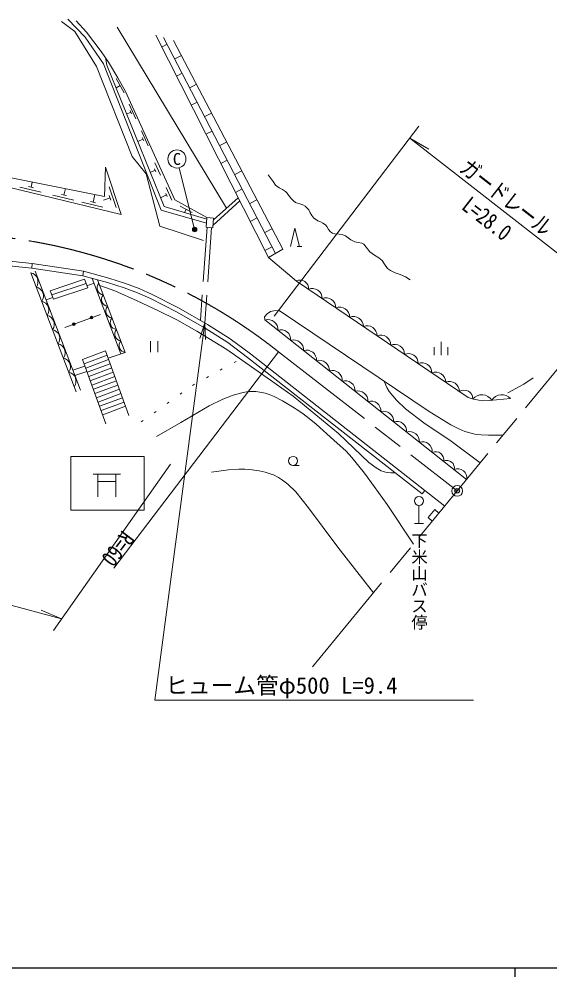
# Model space of a CAD drawing. Units: millimetres at full size, sheet at 1:1000; details may follow other scales. Extents: x 40000 to 680000, y 20000 to 380000.
# Drawn here: x 313300 to 371847, y 204000 to 309764 of the extents above; entities that cross this region are included whole.
import ezdxf
from ezdxf.enums import TextEntityAlignment as Align

# ---------------------------------------------------------------- set-up
doc = ezdxf.new("R2010")
doc.units = ezdxf.units.MM
doc.header["$LTSCALE"] = 1000
doc.header["$PDMODE"] = 32
doc.header["$PDSIZE"] = 500
for name, pattern in [('CHAIN', [18.5, 12, -1.5, 3.5, -1.5]), ('DASHED', [7.5, 6, -1.5]), ('DOTTED', [1.75, 0.25, -1.5])]:
    doc.linetypes.add(name, pattern=pattern)
for name, color, linetype, lineweight in [('M-BGD', 7, 'Continuous', 13), ('M-BMK', 2, 'CHAIN', 13), ('M-BMK-SRVR', 3, 'Continuous', 13), ('M-STR-HTXT', 7, 'Continuous', 13), ('M-STR-STRC', 7, 'Continuous', 13), ('M-TTL-BAND', 7, 'Continuous', 25)]:
    doc.layers.add(name, color=color, linetype=linetype, lineweight=lineweight)
doc.layers.add('M-BMK-HTXT', color=7, linetype='Continuous')
doc.layers.add('M-OTRS', color=6, linetype='Continuous')
doc.styles.add('@ＭＳ ゴシック', font='')
doc.styles.add('ＭＳ ゴシック', font='')
doc.styles.get('@ＭＳ ゴシック').set_extended_font_data('@MS Gothic')
doc.styles.get('ＭＳ ゴシック').set_extended_font_data('MS Gothic')

# ---------------------------------------------------------------- blocks, each defined once
blk = doc.blocks.new('open_arrow')
at = {"color": 0, "linetype": 'Continuous', "lineweight": -2}
blk.add_lwpolyline([(7.5, 1.25), (0, 0), (7.5, -1.25)], dxfattribs=at)

msp = doc.modelspace()

# ---------------------------------------------------------------- hatches: boundary and pattern name
at = {"layer": 'M-BGD'}
for points in [[(319170, 276067, -0.41421), (319320, 276217, -0.41421), (319470, 276067, -1)], [(321136, 276801, -0.41421), (321286, 276951, -0.41421), (321436, 276801, -1)]]:
    msp.add_hatch(color=256, dxfattribs=at).paths.add_polyline_path(points)
at = {"layer": 'M-STR-HTXT'}
msp.add_hatch(color=256, dxfattribs=at).paths.add_polyline_path([(332789, 286748, -1), (332529, 286322, -0.41421), (332446, 286665, -0.41421)])

# ---------------------------------------------------------------- linework, layer by layer
at = {"layer": 'M-BGD'}
for p, q in [((336172, 288891), (324112, 308885)), ((340801, 283452), (328359, 307987)), ((329020, 306682), (329628, 306991)), ((341590, 283898), (329235, 307751)), ((342379, 284344), (330331, 307415)), ((330456, 305393), (331192, 305767)), ((330649, 303471), (331284, 303795)), ((324877, 301640), (324001, 303212)), ((332112, 302196), (332858, 302575)), ((324439, 302426), (323993, 302168)), ((326180, 298752), (325438, 300392)), ((332277, 300261), (332940, 300598)), ((325617, 299486), (325159, 299278)), ((325704, 299294), (325531, 299677)), ((333768, 298999), (334525, 299384)), ((327523, 295782), (326781, 297422)), ((333905, 297050), (334596, 297401)), ((326961, 296515), (326379, 296252)), ((327047, 296324), (326874, 296707)), ((335424, 295803), (336191, 296193)), ((335533, 293839), (336252, 294204)), ((328317, 293080), (327761, 292829)), ((328389, 292920), (328244, 293239)), ((328899, 292520), (328281, 293887)), ((337079, 292606), (337858, 293002)), ((313375, 291202), (315708, 290639)), ((314340, 291278), (314884, 291146)), ((314612, 291212), (314748, 291775)), ((318238, 290337), (318408, 291044)), ((323985, 288980), (323234, 291259)), ((330133, 289790), (329515, 291157)), ((337162, 290629), (337907, 291008)), ((317001, 290327), (319334, 289764)), ((317965, 290403), (318510, 290272)), ((321448, 289563), (321649, 290397)), ((323324, 290026), (322612, 289791)), ((323412, 289760), (323237, 290291)), ((329551, 290350), (328883, 290048)), ((329623, 290191), (329479, 290509)), ((334740, 287606), (337458, 290045)), ((338735, 289409), (339524, 289810)), ((320211, 289553), (322544, 288990)), ((321176, 289628), (321720, 289497)), ((332391, 288401), (331074, 289118)), ((331733, 288759), (331535, 288397)), ((334678, 286958), (337632, 289701)), ((338790, 287418), (339563, 287811)), ((340391, 286213), (341191, 286619)), ((340418, 284207), (341219, 284614)), ((343978, 284671), (344478, 284671)), ((340801, 283452), (342379, 284344)), ((314679, 282282), (314742, 282778)), ((314598, 281750), (319606, 268623)), ((315066, 281929), (320073, 268801)), ((320412, 281915), (320308, 281425)), ((316714, 279776), (320513, 281035)), ((316892, 279308), (320691, 280567)), ((320513, 281035), (320870, 280099)), ((320782, 280328), (321560, 280597)), ((321354, 281137), (324534, 272801)), ((321950, 280973), (325007, 272961)), ((316714, 279776), (317071, 278841)), ((317071, 278841), (320870, 280099)), ((316270, 278770), (317001, 279023)), ((318329, 275697), (322257, 277164)), ((327807, 274193), (327807, 272993)), ((328607, 274193), (328607, 272993)), ((359848, 272642), (359848, 274142)), ((320297, 272178), (322827, 273122)), ((322827, 273122), (325407, 266003)), ((323118, 272320), (325007, 272961)), ((359098, 272642), (359098, 273542)), ((360598, 272642), (360598, 273542)), ((320297, 272178), (322869, 265083)), ((320468, 271708), (322998, 272651)), ((320638, 271238), (323168, 272181)), ((319234, 271002), (320560, 271452)), ((319455, 270422), (320774, 270862)), ((320808, 270768), (323338, 271711)), ((320979, 270298), (323509, 271241)), ((321149, 269828), (323679, 270771)), ((321319, 269358), (323849, 270301)), ((321490, 268888), (324020, 269831)), ((321660, 268417), (324190, 269361)), ((321831, 267947), (324361, 268891)), ((322001, 267477), (324531, 268420)), ((322171, 267007), (324701, 267950)), ((322342, 266537), (324872, 267480)), ((322512, 266067), (325042, 267010)), ((343523, 260483), (344189, 260483)), ((321465, 259522), (324465, 259522)), ((321965, 259522), (321965, 257022)), ((323965, 259522), (323965, 257022)), ((321965, 258722), (323965, 258722)), ((357753, 257324), (358061, 257718)), ((357406, 256063), (357406, 254063)), ((356906, 254063), (357906, 254063)), ((358881, 254321), (358407, 254736))]:
    msp.add_line(p, q, dxfattribs=at)
at = {"layer": 'M-BGD', "linetype": 'DASHED'}
for p, q in [((334035, 286794), (333303, 276504)), ((334533, 286746), (333785, 276228)), ((314742, 282778), (320412, 281915)), ((314679, 282282), (320308, 281425))]:
    msp.add_line(p, q, dxfattribs=at)
at = {"layer": 'M-BGD'}
for points in [[(333634, 285323), (328808, 286903), (327304, 292676), (325771, 294596), (321840, 304522), (319431, 308415), (317977, 309501)], [(333961, 287245), (328959, 288651), (322603, 304827), (320569, 307784), (318655, 309764)], [(334020, 287855), (330461, 289794), (325046, 301768), (324199, 303289), (323168, 305007), (322362, 306189), (320744, 308313), (319580, 309584)], [(334002, 287674), (329282, 289058), (322985, 304667), (322813, 305527)], [(310889, 291493), (324559, 288195), (322834, 293430), (322731, 290181), (310724, 292579)], [(340779, 292553), (341310, 291829), (341586, 291429), (341725, 291307), (341986, 291151), (342339, 290954), (342675, 290740), (342856, 290549), (343032, 290314), (343300, 289958), (343562, 289700), (343793, 289531), (344010, 289443), (344271, 289368), (344597, 289263), (344835, 289105), (345076, 288895), (345250, 288688), (345406, 288369), (345575, 288078), (345817, 287798), (345980, 287662), (346258, 287486), (346550, 287367), (346815, 287232), (347094, 287034), (347226, 286854), (347444, 286532), (347647, 286287), (347858, 286145), (348143, 286053), (348587, 286013), (349011, 285954), (349292, 285837), (349882, 285394), (350318, 285189), (350712, 285086), (351088, 285027), (351314, 284903), (351592, 284569), (351998, 284070), (352508, 283684), (352996, 283402), (353355, 283116), (353615, 282714), (353924, 282226), (354283, 281991), (354774, 281760), (355330, 281555), (355916, 281294), (356433, 280982)], [(343228, 284671), (343728, 286671), (344228, 284671)], [(274858, 284627), (300944, 284014), (309358, 283328), (314742, 282778), (314742, 282778)], [(274858, 284127), (300918, 283515), (309312, 282830), (314679, 282282)], [(367500, 267855), (365181, 267657), (364414, 267617), (364002, 267671), (363412, 267802), (362842, 267987), (343915, 280818), (340801, 283452)], [(320308, 281425), (323039, 280673), (324878, 280102), (326345, 279540), (327777, 278908), (330640, 277455), (333823, 275630), (336304, 274051), (338506, 272391), (357753, 257324)], [(320412, 281915), (323180, 281153), (325042, 280575), (326535, 280003), (327991, 279360), (330877, 277895), (334082, 276058), (336589, 274462), (338810, 272788), (360258, 255998)], [(322191, 280343), (323330, 279963), (323856, 279748), (326332, 278653), (328687, 277546), (330707, 276549), (332896, 275301), (336200, 273274), (341021, 269911), (343527, 268116), (348515, 264007), (351878, 260811), (352127, 260606), (352574, 260284), (352878, 260097), (353242, 259898), (353491, 259804), (353733, 259740), (353976, 259697), (354307, 259670), (354750, 259675)], [(362661, 258926), (340421, 276540), (340383, 276871), (340672, 277237), (341033, 277473), (341389, 277547), (341983, 277583), (358519, 266446), (360929, 264974), (361802, 264510), (362477, 264235), (363156, 264029), (363712, 263910), (364260, 263850), (365074, 263803), (366666, 263805)], [(364174, 260769), (360958, 263169), (357953, 265190), (355927, 266737), (354933, 267685), (354123, 268639), (353871, 269076), (353583, 269771)], [(367224, 268507), (368987, 269460), (370009, 270156)], [(328469, 263687), (331124, 265221), (334249, 267075), (335775, 267787), (336914, 268253), (337706, 268461), (338185, 268569), (338587, 268633), (338916, 268657), (339090, 268655), (339422, 268636), (339864, 268579), (340441, 268469), (340898, 268324), (341434, 268092), (342369, 267606), (343468, 266941), (344147, 266498), (344626, 266164), (345291, 265655), (346075, 265035), (348031, 263273), (349386, 262063), (350019, 261362), (351401, 259612), (352483, 258167), (353895, 256173), (356802, 251789)], [(334509, 259748), (336390, 259999), (337537, 260082), (338204, 260070), (339019, 259994), (339766, 259870), (340458, 259723), (341005, 259564), (341376, 259435), (341920, 259161), (342349, 258864), (342930, 258419), (343812, 257558), (345227, 255785), (348470, 251452), (352388, 246411)], [(358407, 254736), (359169, 255605), (359614, 255215)]]:
    msp.add_lwpolyline(points, dxfattribs=at)
for points in [[(334020, 287855), (334757, 287784), (334656, 286734), (333919, 286805)], [(319016, 261450), (327103, 261450), (327103, 255523), (319016, 255523)]]:
    msp.add_lwpolyline(points, close=True, dxfattribs=at)
at = {"layer": 'M-BGD', "linetype": 'DOTTED'}
msp.add_lwpolyline([(326777, 265286), (332418, 269324), (337704, 272226)], dxfattribs=at)
at = {"layer": 'M-BGD'}
for centre, radius in [((319320, 276067), 150), ((321286, 276801), 150), ((343523, 260983), 500), ((357406, 256563), 500)]:
    msp.add_circle(centre, radius, dxfattribs=at)
for centre, radius, start, end in [((314368, 280764), 1013, 324.89763, 76.86219), ((322653, 280074), 759, 137.1378, 264.62203), ((344277, 280007), 948, 355.43819, 115.80178), ((314967, 279195), 1013, 324.89763, 76.86219), ((323138, 278802), 759, 137.1378, 264.62203), ((345635, 278912), 1101, 359.71422, 112.01385), ((315565, 277626), 1013, 324.89763, 76.86219), ((347148, 277886), 1101, 359.71422, 112.01385), ((323623, 277531), 759, 137.1378, 264.62203), ((348661, 276860), 1101, 359.71422, 112.01385), ((316164, 276057), 1013, 324.89763, 76.86219), ((324108, 276259), 759, 137.1378, 264.62203), ((340742, 275486), 1101, 356.28384, 106.96076), ((350174, 275834), 1101, 359.71422, 112.01385), ((316762, 274487), 1013, 324.89763, 76.86219), ((324593, 274988), 759, 137.1378, 264.62203), ((342162, 274362), 1101, 356.28384, 106.96076), ((351688, 274808), 1101, 359.71422, 112.01385), ((325078, 273717), 759, 137.1378, 264.62203), ((343582, 273237), 1101, 356.28384, 106.96076), ((353201, 273782), 1101, 359.71422, 112.01385), ((317361, 272918), 1013, 324.89763, 76.86219), ((345002, 272112), 1101, 356.28384, 106.96076), ((354714, 272756), 1101, 359.71422, 112.01385), ((317959, 271349), 1013, 324.89763, 76.86219), ((346422, 270988), 1101, 356.28384, 106.96076), ((356227, 271730), 1101, 359.71422, 112.01385), ((318558, 269780), 1013, 324.89763, 76.86219), ((347842, 269863), 1101, 356.28384, 106.96076), ((357741, 270704), 1101, 359.71422, 112.01385), ((359254, 269678), 1101, 359.71422, 112.01385), ((349263, 268738), 1101, 356.28384, 106.96076), ((360767, 268652), 1101, 359.71422, 112.01385), ((350683, 267614), 1101, 356.28384, 106.96076), ((362388, 267821), 976, 359.82579, 122.20025), ((352103, 266489), 1101, 356.28384, 106.96076), ((364353, 267007), 1279, 31.6969, 140.65029), ((366537, 266999), 1289, 41.59556, 148.1677), ((353523, 265364), 1101, 356.28384, 106.96076), ((354943, 264240), 1101, 356.28384, 106.96076), ((356363, 263115), 1101, 356.28384, 106.96076), ((357783, 261991), 1101, 356.28384, 106.96076), ((359247, 261098), 898, 349.26048, 113.98412), ((360507, 260217), 808, 345.38323, 117.86138), ((361709, 259129), 979, 348.52831, 115.41981)]:
    msp.add_arc(centre, radius, start, end, dxfattribs=at)
at = {"layer": 'M-BMK'}
for p, q in [((345672, 238230), (376462, 275739)), ((341922, 273018), (361628, 257667))]:
    msp.add_line(p, q, dxfattribs=at)
msp.add_arc((304521, 226101), 60000, 51.43897, 88.78388, dxfattribs=at)
at = {"layer": 'M-BMK-SRVR'}
msp.add_circle((361628, 257667), 600, dxfattribs=at)
at = {"layer": 'M-OTRS'}
msp.add_point((361628, 257667), dxfattribs=at)
at = {"layer": 'M-STR-HTXT'}
for p, q in [((341444, 276951), (357383, 297929)), ((356383, 296613), (375992, 281336)), ((356383, 296613), (358511, 295388)), ((332659, 286535), (330948, 293353)), ((341922, 273018), (323736, 249122)), ((330009, 260626), (317082, 242264)), ((317980, 243540), (315721, 244501))]:
    msp.add_line(p, q, dxfattribs=at)
for points in [[(333785, 276228), (328262, 234564), (363437, 234564)], [(158493, 254876), (181657, 254871), (270108, 252672), (280893, 251603), (287708, 250530), (295049, 249183), (304038, 247286), (317980, 243540)]]:
    msp.add_lwpolyline(points, dxfattribs=at)
msp.add_circle((332659, 286535), 250, dxfattribs=at)
at = {"layer": 'M-STR-STRC'}
msp.add_circle((330705, 294323), 1000, dxfattribs=at)
at = {"layer": 'M-TTL-BAND'}
for p, q in [((40000, 205000), (579000, 205000)), ((368000, 205000), (368000, 204000))]:
    msp.add_line(p, q, dxfattribs=at)

# ---------------------------------------------------------------- block references
at = {"layer": 'M-STR-HTXT', "xscale": 240, "yscale": 240, "rotation": 262.4}
msp.add_blockref('open_arrow', (333785, 276228), dxfattribs=at)

# ---------------------------------------------------------------- texts
at = {"layer": 'M-BMK-HTXT', "style": '@ＭＳ ゴシック'}
msp.add_text('下米山バス停', height=1320, rotation=270, dxfattribs=at).set_placement((357446, 253071), align=Align.MIDDLE_LEFT)
at = {"layer": 'M-STR-HTXT', "style": 'ＭＳ ゴシック', "width": 0.8}
for s, p in [('ガードレール', (366156, 288934)), ('L=28.0', (364016, 286588))]:
    msp.add_text(s, height=1833, rotation=322.081, dxfattribs=at).set_placement(p, align=Align.BOTTOM_CENTER)
msp.add_text('R=60', height=1833, rotation=232.727, dxfattribs=at).set_placement((323736, 249122), align=Align.TOP_RIGHT)
at = {"layer": 'M-STR-HTXT', "style": 'ＭＳ ゴシック'}
msp.add_text('ヒューム管φ500 L=9.4', height=1833, dxfattribs=at).set_placement((329427, 234718), align=Align.BOTTOM_LEFT)
at = {"layer": 'M-STR-STRC', "style": 'ＭＳ ゴシック'}
msp.add_text('C', height=1320, dxfattribs=at).set_placement((330705, 294323), align=Align.MIDDLE_CENTER)

doc.saveas('drawing.dxf')
